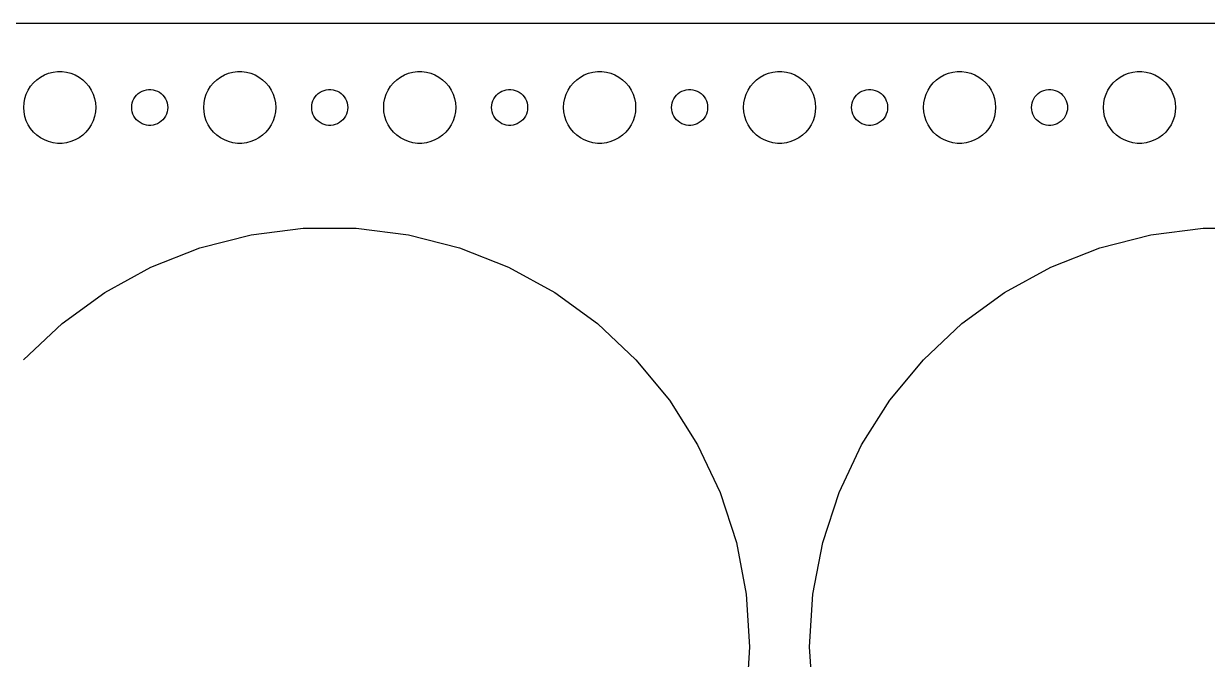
# Model space of a CAD drawing. Header units: metres. Extents: x -194 to 194, y 62 to 280.
# Drawn here: x -100.5 to -1.8, y 227 to 280 of the extents above; entities that cross this region are included whole.
import ezdxf

# ---------------------------------------------------------------- set-up
doc = ezdxf.new("R2010")
doc.units = ezdxf.units.M

msp = doc.modelspace()

# ---------------------------------------------------------------- linework, layer by layer
for p, q in [((189.814, 279.99), (-189.814, 279.99)), ((-99.6869, 275.054), (-99.4123, 275.312)), ((-99.4123, 275.312), (-99.1075, 275.533)), ((-99.1075, 275.533), (-98.7773, 275.714)), ((-98.7773, 275.714), (-98.427, 275.853)), ((-98.427, 275.853), (-98.0621, 275.947)), ((-98.0621, 275.947), (-97.6884, 275.994)), ((-97.6884, 275.994), (-97.3116, 275.994)), ((-97.3116, 275.994), (-96.9379, 275.947)), ((-96.9379, 275.947), (-96.573, 275.853)), ((-96.573, 275.853), (-96.2227, 275.714)), ((-96.2227, 275.714), (-95.8925, 275.533)), ((-95.8925, 275.533), (-95.5877, 275.312)), ((-95.5877, 275.312), (-95.3131, 275.054)), ((-84.6869, 275.054), (-84.4123, 275.312)), ((-84.4123, 275.312), (-84.1075, 275.533)), ((-84.1075, 275.533), (-83.7773, 275.714)), ((-83.7773, 275.714), (-83.427, 275.853)), ((-83.427, 275.853), (-83.0621, 275.947)), ((-83.0621, 275.947), (-82.6884, 275.994)), ((-82.6884, 275.994), (-82.3116, 275.994)), ((-82.3116, 275.994), (-81.9379, 275.947)), ((-81.9379, 275.947), (-81.573, 275.853)), ((-81.573, 275.853), (-81.2227, 275.714)), ((-81.2227, 275.714), (-80.8925, 275.533)), ((-80.8925, 275.533), (-80.5877, 275.312)), ((-80.5877, 275.312), (-80.3131, 275.054)), ((-69.6869, 275.054), (-69.4123, 275.312)), ((-69.4123, 275.312), (-69.1075, 275.533)), ((-69.1075, 275.533), (-68.7773, 275.714)), ((-68.7773, 275.714), (-68.427, 275.853)), ((-68.427, 275.853), (-68.0621, 275.947)), ((-68.0621, 275.947), (-67.6884, 275.994)), ((-67.6884, 275.994), (-67.3116, 275.994)), ((-67.3116, 275.994), (-66.9379, 275.947)), ((-66.9379, 275.947), (-66.573, 275.853)), ((-66.573, 275.853), (-66.2227, 275.714)), ((-66.2227, 275.714), (-65.8925, 275.533)), ((-65.8925, 275.533), (-65.5877, 275.312)), ((-65.5877, 275.312), (-65.3131, 275.054)), ((-54.6869, 275.054), (-54.4123, 275.312)), ((-54.4123, 275.312), (-54.1075, 275.533)), ((-54.1075, 275.533), (-53.7773, 275.714)), ((-53.7773, 275.714), (-53.427, 275.853)), ((-53.427, 275.853), (-53.0621, 275.947)), ((-53.0621, 275.947), (-52.6884, 275.994)), ((-52.6884, 275.994), (-52.3116, 275.994)), ((-52.3116, 275.994), (-51.9379, 275.947)), ((-51.9379, 275.947), (-51.5729, 275.853)), ((-51.5729, 275.853), (-51.2227, 275.714)), ((-51.2227, 275.714), (-50.8925, 275.533)), ((-50.8925, 275.533), (-50.5877, 275.312)), ((-50.5877, 275.312), (-50.3131, 275.054)), ((-39.6869, 275.054), (-39.4123, 275.312)), ((-39.4123, 275.312), (-39.1075, 275.533)), ((-39.1075, 275.533), (-38.7773, 275.714)), ((-38.7773, 275.714), (-38.427, 275.853)), ((-38.427, 275.853), (-38.0621, 275.947)), ((-38.0621, 275.947), (-37.6884, 275.994)), ((-37.6884, 275.994), (-37.3116, 275.994)), ((-37.3116, 275.994), (-36.9379, 275.947)), ((-36.9379, 275.947), (-36.5729, 275.853)), ((-36.5729, 275.853), (-36.2227, 275.714)), ((-36.2227, 275.714), (-35.8925, 275.533)), ((-35.8925, 275.533), (-35.5877, 275.312)), ((-35.5877, 275.312), (-35.3131, 275.054)), ((-24.6869, 275.054), (-24.4123, 275.312)), ((-24.4123, 275.312), (-24.1075, 275.533)), ((-24.1075, 275.533), (-23.7773, 275.714)), ((-23.7773, 275.714), (-23.427, 275.853)), ((-23.427, 275.853), (-23.0621, 275.947)), ((-23.0621, 275.947), (-22.6884, 275.994)), ((-22.6884, 275.994), (-22.3116, 275.994)), ((-22.3116, 275.994), (-21.9379, 275.947)), ((-21.9379, 275.947), (-21.5729, 275.853)), ((-21.5729, 275.853), (-21.2227, 275.714)), ((-21.2227, 275.714), (-20.8925, 275.533)), ((-20.8925, 275.533), (-20.5877, 275.312)), ((-20.5877, 275.312), (-20.3131, 275.054)), ((-9.6869, 275.054), (-9.41226, 275.312)), ((-9.41226, 275.312), (-9.10747, 275.533)), ((-9.10747, 275.533), (-8.77733, 275.714)), ((-8.77733, 275.714), (-8.42705, 275.853)), ((-8.42705, 275.853), (-8.06213, 275.947)), ((-8.06213, 275.947), (-7.68837, 275.994)), ((-7.68837, 275.994), (-7.31161, 275.994)), ((-7.31161, 275.994), (-6.93785, 275.947)), ((-6.93785, 275.947), (-6.57294, 275.853)), ((-6.57294, 275.853), (-6.22266, 275.714)), ((-6.22266, 275.714), (-5.89252, 275.533)), ((-5.89252, 275.533), (-5.58772, 275.312)), ((-5.58772, 275.312), (-5.31308, 275.054)), ((-100.289, 274.104), (-100.129, 274.445)), ((-100.129, 274.445), (-99.927, 274.763)), ((-99.927, 274.763), (-99.6869, 275.054)), ((-95.3131, 275.054), (-95.073, 274.763)), ((-95.073, 274.763), (-94.8711, 274.445)), ((-94.8711, 274.445), (-94.7107, 274.104)), ((-90.8037, 274.266), (-90.6387, 274.357)), ((-90.6387, 274.357), (-90.4635, 274.427)), ((-90.4635, 274.427), (-90.2811, 274.473)), ((-90.2811, 274.473), (-90.0942, 274.497)), ((-90.0942, 274.497), (-89.9058, 274.497)), ((-89.9058, 274.497), (-89.7189, 274.473)), ((-89.7189, 274.473), (-89.5365, 274.427)), ((-89.5365, 274.427), (-89.3613, 274.357)), ((-89.3613, 274.357), (-89.1963, 274.266)), ((-85.2893, 274.104), (-85.1289, 274.445)), ((-85.1289, 274.445), (-84.927, 274.763)), ((-84.927, 274.763), (-84.6869, 275.054)), ((-80.3131, 275.054), (-80.073, 274.763)), ((-80.073, 274.763), (-79.8711, 274.445)), ((-79.8711, 274.445), (-79.7107, 274.104)), ((-75.8037, 274.266), (-75.6387, 274.357)), ((-75.6387, 274.357), (-75.4635, 274.427)), ((-75.4635, 274.427), (-75.2811, 274.473)), ((-75.2811, 274.473), (-75.0942, 274.497)), ((-75.0942, 274.497), (-74.9058, 274.497)), ((-74.9058, 274.497), (-74.7189, 274.473)), ((-74.7189, 274.473), (-74.5365, 274.427)), ((-74.5365, 274.427), (-74.3613, 274.357)), ((-74.3613, 274.357), (-74.1963, 274.266)), ((-70.2893, 274.104), (-70.1289, 274.445)), ((-70.1289, 274.445), (-69.927, 274.763)), ((-69.927, 274.763), (-69.6869, 275.054)), ((-65.3131, 275.054), (-65.073, 274.763)), ((-65.073, 274.763), (-64.8711, 274.445)), ((-64.8711, 274.445), (-64.7107, 274.104)), ((-60.8037, 274.266), (-60.6387, 274.357)), ((-60.6387, 274.357), (-60.4635, 274.427)), ((-60.4635, 274.427), (-60.2811, 274.473)), ((-60.2811, 274.473), (-60.0942, 274.497)), ((-60.0942, 274.497), (-59.9058, 274.497)), ((-59.9058, 274.497), (-59.7189, 274.473)), ((-59.7189, 274.473), (-59.5365, 274.427)), ((-59.5365, 274.427), (-59.3613, 274.357)), ((-59.3613, 274.357), (-59.1963, 274.266)), ((-55.2893, 274.104), (-55.1289, 274.445)), ((-55.1289, 274.445), (-54.927, 274.763)), ((-54.927, 274.763), (-54.6869, 275.054)), ((-50.3131, 275.054), (-50.0729, 274.763)), ((-50.0729, 274.763), (-49.8711, 274.445)), ((-49.8711, 274.445), (-49.7107, 274.104)), ((-45.8037, 274.266), (-45.6387, 274.357)), ((-45.6387, 274.357), (-45.4635, 274.427)), ((-45.4635, 274.427), (-45.2811, 274.473)), ((-45.2811, 274.473), (-45.0942, 274.497)), ((-45.0942, 274.497), (-44.9058, 274.497)), ((-44.9058, 274.497), (-44.7189, 274.473)), ((-44.7189, 274.473), (-44.5365, 274.427)), ((-44.5365, 274.427), (-44.3613, 274.357)), ((-44.3613, 274.357), (-44.1963, 274.266)), ((-40.2893, 274.104), (-40.1289, 274.445)), ((-40.1289, 274.445), (-39.927, 274.763)), ((-39.927, 274.763), (-39.6869, 275.054)), ((-35.3131, 275.054), (-35.0729, 274.763)), ((-35.0729, 274.763), (-34.8711, 274.445)), ((-34.8711, 274.445), (-34.7107, 274.104)), ((-30.8037, 274.266), (-30.6387, 274.357)), ((-30.6387, 274.357), (-30.4635, 274.427)), ((-30.4635, 274.427), (-30.2811, 274.473)), ((-30.2811, 274.473), (-30.0942, 274.497)), ((-30.0942, 274.497), (-29.9058, 274.497)), ((-29.9058, 274.497), (-29.7189, 274.473)), ((-29.7189, 274.473), (-29.5365, 274.427)), ((-29.5365, 274.427), (-29.3613, 274.357)), ((-29.3613, 274.357), (-29.1963, 274.266)), ((-25.2893, 274.104), (-25.1289, 274.445)), ((-25.1289, 274.445), (-24.927, 274.763)), ((-24.927, 274.763), (-24.6869, 275.054)), ((-20.3131, 275.054), (-20.0729, 274.763)), ((-20.0729, 274.763), (-19.8711, 274.445)), ((-19.8711, 274.445), (-19.7107, 274.104)), ((-15.8037, 274.266), (-15.6387, 274.357)), ((-15.6387, 274.357), (-15.4635, 274.427)), ((-15.4635, 274.427), (-15.2811, 274.473)), ((-15.2811, 274.473), (-15.0942, 274.497)), ((-15.0942, 274.497), (-14.9058, 274.497)), ((-14.9058, 274.497), (-14.7189, 274.473)), ((-14.7189, 274.473), (-14.5365, 274.427)), ((-14.5365, 274.427), (-14.3613, 274.357)), ((-14.3613, 274.357), (-14.1963, 274.266)), ((-10.2893, 274.104), (-10.1289, 274.445)), ((-10.1289, 274.445), (-9.92705, 274.763)), ((-9.92705, 274.763), (-9.6869, 275.054)), ((-5.31308, 275.054), (-5.07294, 274.763)), ((-5.07294, 274.763), (-4.87108, 274.445)), ((-4.87108, 274.445), (-4.71066, 274.104)), ((-100.5, 273), (-100.476, 273.376)), ((-100.476, 273.376), (-100.406, 273.746)), ((-100.406, 273.746), (-100.289, 274.104)), ((-94.7107, 274.104), (-94.5943, 273.746)), ((-94.5943, 273.746), (-94.5237, 273.376)), ((-94.5237, 273.376), (-94.5, 273)), ((-91.4882, 273.188), (-91.4529, 273.373)), ((-91.4529, 273.373), (-91.3947, 273.552)), ((-91.3947, 273.552), (-91.3145, 273.723)), ((-91.3145, 273.723), (-91.2135, 273.882)), ((-91.2135, 273.882), (-91.0934, 274.027)), ((-91.0934, 274.027), (-90.9561, 274.156)), ((-90.9561, 274.156), (-90.8037, 274.266)), ((-89.1963, 274.266), (-89.0439, 274.156)), ((-89.0439, 274.156), (-88.9065, 274.027)), ((-88.9065, 274.027), (-88.7865, 273.882)), ((-88.7865, 273.882), (-88.6855, 273.723)), ((-88.6855, 273.723), (-88.6053, 273.552)), ((-88.6053, 273.552), (-88.5471, 273.373)), ((-88.5471, 273.373), (-88.5118, 273.188)), ((-85.5, 273), (-85.4763, 273.376)), ((-85.4763, 273.376), (-85.4057, 273.746)), ((-85.4057, 273.746), (-85.2893, 274.104)), ((-79.7107, 274.104), (-79.5943, 273.746)), ((-79.5943, 273.746), (-79.5237, 273.376)), ((-79.5237, 273.376), (-79.5, 273)), ((-76.4882, 273.188), (-76.4529, 273.373)), ((-76.4529, 273.373), (-76.3947, 273.552)), ((-76.3947, 273.552), (-76.3145, 273.723)), ((-76.3145, 273.723), (-76.2135, 273.882)), ((-76.2135, 273.882), (-76.0934, 274.027)), ((-76.0934, 274.027), (-75.9561, 274.156)), ((-75.9561, 274.156), (-75.8037, 274.266)), ((-74.1963, 274.266), (-74.0439, 274.156)), ((-74.0439, 274.156), (-73.9065, 274.027)), ((-73.9065, 274.027), (-73.7865, 273.882)), ((-73.7865, 273.882), (-73.6855, 273.723)), ((-73.6855, 273.723), (-73.6053, 273.552)), ((-73.6053, 273.552), (-73.5471, 273.373)), ((-73.5471, 273.373), (-73.5118, 273.188)), ((-70.5, 273), (-70.4763, 273.376)), ((-70.4763, 273.376), (-70.4057, 273.746)), ((-70.4057, 273.746), (-70.2893, 274.104)), ((-64.7107, 274.104), (-64.5943, 273.746)), ((-64.5943, 273.746), (-64.5237, 273.376)), ((-64.5237, 273.376), (-64.5, 273)), ((-61.4882, 273.188), (-61.4529, 273.373)), ((-61.4529, 273.373), (-61.3947, 273.552)), ((-61.3947, 273.552), (-61.3145, 273.723)), ((-61.3145, 273.723), (-61.2135, 273.882)), ((-61.2135, 273.882), (-61.0934, 274.027)), ((-61.0934, 274.027), (-60.9561, 274.156)), ((-60.9561, 274.156), (-60.8037, 274.266)), ((-59.1963, 274.266), (-59.0439, 274.156)), ((-59.0439, 274.156), (-58.9065, 274.027)), ((-58.9065, 274.027), (-58.7865, 273.882)), ((-58.7865, 273.882), (-58.6855, 273.723)), ((-58.6855, 273.723), (-58.6053, 273.552)), ((-58.6053, 273.552), (-58.5471, 273.373)), ((-58.5471, 273.373), (-58.5118, 273.188)), ((-55.5, 273), (-55.4763, 273.376)), ((-55.4763, 273.376), (-55.4057, 273.746)), ((-55.4057, 273.746), (-55.2893, 274.104)), ((-49.7107, 274.104), (-49.5942, 273.746)), ((-49.5942, 273.746), (-49.5237, 273.376)), ((-49.5237, 273.376), (-49.5, 273)), ((-46.4882, 273.188), (-46.4529, 273.373)), ((-46.4529, 273.373), (-46.3947, 273.552)), ((-46.3947, 273.552), (-46.3145, 273.723)), ((-46.3145, 273.723), (-46.2135, 273.882)), ((-46.2135, 273.882), (-46.0934, 274.027)), ((-46.0934, 274.027), (-45.9561, 274.156)), ((-45.9561, 274.156), (-45.8037, 274.266)), ((-44.1963, 274.266), (-44.0439, 274.156)), ((-44.0439, 274.156), (-43.9065, 274.027)), ((-43.9065, 274.027), (-43.7865, 273.882)), ((-43.7865, 273.882), (-43.6855, 273.723)), ((-43.6855, 273.723), (-43.6053, 273.552)), ((-43.6053, 273.552), (-43.5471, 273.373)), ((-43.5471, 273.373), (-43.5118, 273.188)), ((-40.5, 273), (-40.4763, 273.376)), ((-40.4763, 273.376), (-40.4057, 273.746)), ((-40.4057, 273.746), (-40.2893, 274.104)), ((-34.7107, 274.104), (-34.5942, 273.746)), ((-34.5942, 273.746), (-34.5237, 273.376)), ((-34.5237, 273.376), (-34.5, 273)), ((-31.4882, 273.188), (-31.4529, 273.373)), ((-31.4529, 273.373), (-31.3947, 273.552)), ((-31.3947, 273.552), (-31.3145, 273.723)), ((-31.3145, 273.723), (-31.2135, 273.882)), ((-31.2135, 273.882), (-31.0934, 274.027)), ((-31.0934, 274.027), (-30.9561, 274.156)), ((-30.9561, 274.156), (-30.8037, 274.266)), ((-29.1963, 274.266), (-29.0439, 274.156)), ((-29.0439, 274.156), (-28.9065, 274.027)), ((-28.9065, 274.027), (-28.7865, 273.882)), ((-28.7865, 273.882), (-28.6855, 273.723)), ((-28.6855, 273.723), (-28.6053, 273.552)), ((-28.6053, 273.552), (-28.5471, 273.373)), ((-28.5471, 273.373), (-28.5118, 273.188)), ((-25.5, 273), (-25.4763, 273.376)), ((-25.4763, 273.376), (-25.4057, 273.746)), ((-25.4057, 273.746), (-25.2893, 274.104)), ((-19.7107, 274.104), (-19.5942, 273.746)), ((-19.5942, 273.746), (-19.5237, 273.376)), ((-19.5237, 273.376), (-19.5, 273)), ((-16.4882, 273.188), (-16.4529, 273.373)), ((-16.4529, 273.373), (-16.3947, 273.552)), ((-16.3947, 273.552), (-16.3145, 273.723)), ((-16.3145, 273.723), (-16.2135, 273.882)), ((-16.2135, 273.882), (-16.0934, 274.027)), ((-16.0934, 274.027), (-15.9561, 274.156)), ((-15.9561, 274.156), (-15.8037, 274.266)), ((-14.1963, 274.266), (-14.0439, 274.156)), ((-14.0439, 274.156), (-13.9065, 274.027)), ((-13.9065, 274.027), (-13.7865, 273.882)), ((-13.7865, 273.882), (-13.6855, 273.723)), ((-13.6855, 273.723), (-13.6053, 273.552)), ((-13.6053, 273.552), (-13.5471, 273.373)), ((-13.5471, 273.373), (-13.5118, 273.188)), ((-10.5, 273), (-10.4763, 273.376)), ((-10.4763, 273.376), (-10.4057, 273.746)), ((-10.4057, 273.746), (-10.2893, 274.104)), ((-4.71066, 274.104), (-4.59424, 273.746)), ((-4.59424, 273.746), (-4.52365, 273.376)), ((-4.52365, 273.376), (-4.5, 273)), ((-100.476, 272.624), (-100.5, 273)), ((-100.406, 272.254), (-100.476, 272.624)), ((-94.5237, 272.624), (-94.5943, 272.254)), ((-94.5, 273), (-94.5237, 272.624)), ((-91.5, 273), (-91.4882, 273.188)), ((-91.4882, 272.812), (-91.5, 273)), ((-91.4529, 272.627), (-91.4882, 272.812)), ((-91.3947, 272.448), (-91.4529, 272.627)), ((-91.3145, 272.277), (-91.3947, 272.448)), ((-88.6053, 272.448), (-88.6855, 272.277)), ((-88.5471, 272.627), (-88.6053, 272.448)), ((-88.5118, 272.812), (-88.5471, 272.627)), ((-88.5118, 273.188), (-88.5, 273)), ((-88.5, 273), (-88.5118, 272.812)), ((-85.4763, 272.624), (-85.5, 273)), ((-85.4057, 272.254), (-85.4763, 272.624)), ((-79.5237, 272.624), (-79.5943, 272.254)), ((-79.5, 273), (-79.5237, 272.624)), ((-76.5, 273), (-76.4882, 273.188)), ((-76.4882, 272.812), (-76.5, 273)), ((-76.4529, 272.627), (-76.4882, 272.812)), ((-76.3947, 272.448), (-76.4529, 272.627)), ((-76.3145, 272.277), (-76.3947, 272.448)), ((-73.6053, 272.448), (-73.6855, 272.277)), ((-73.5471, 272.627), (-73.6053, 272.448)), ((-73.5118, 272.812), (-73.5471, 272.627)), ((-73.5118, 273.188), (-73.5, 273)), ((-73.5, 273), (-73.5118, 272.812)), ((-70.4763, 272.624), (-70.5, 273)), ((-70.4057, 272.254), (-70.4763, 272.624)), ((-64.5237, 272.624), (-64.5943, 272.254)), ((-64.5, 273), (-64.5237, 272.624)), ((-61.5, 273), (-61.4882, 273.188)), ((-61.4882, 272.812), (-61.5, 273)), ((-61.4529, 272.627), (-61.4882, 272.812)), ((-61.3947, 272.448), (-61.4529, 272.627)), ((-61.3145, 272.277), (-61.3947, 272.448)), ((-58.6053, 272.448), (-58.6855, 272.277)), ((-58.5471, 272.627), (-58.6053, 272.448)), ((-58.5118, 272.812), (-58.5471, 272.627)), ((-58.5118, 273.188), (-58.5, 273)), ((-58.5, 273), (-58.5118, 272.812)), ((-55.4763, 272.624), (-55.5, 273)), ((-55.4057, 272.254), (-55.4763, 272.624)), ((-49.5237, 272.624), (-49.5942, 272.254)), ((-49.5, 273), (-49.5237, 272.624)), ((-46.5, 273), (-46.4882, 273.188)), ((-46.4882, 272.812), (-46.5, 273)), ((-46.4529, 272.627), (-46.4882, 272.812)), ((-46.3947, 272.448), (-46.4529, 272.627)), ((-46.3145, 272.277), (-46.3947, 272.448)), ((-43.6053, 272.448), (-43.6855, 272.277)), ((-43.5471, 272.627), (-43.6053, 272.448)), ((-43.5118, 272.812), (-43.5471, 272.627)), ((-43.5118, 273.188), (-43.5, 273)), ((-43.5, 273), (-43.5118, 272.812)), ((-40.4763, 272.624), (-40.5, 273)), ((-40.4057, 272.254), (-40.4763, 272.624)), ((-34.5237, 272.624), (-34.5942, 272.254)), ((-34.5, 273), (-34.5237, 272.624)), ((-31.5, 273), (-31.4882, 273.188)), ((-31.4882, 272.812), (-31.5, 273)), ((-31.4529, 272.627), (-31.4882, 272.812)), ((-31.3947, 272.448), (-31.4529, 272.627)), ((-31.3145, 272.277), (-31.3947, 272.448)), ((-28.6053, 272.448), (-28.6855, 272.277)), ((-28.5471, 272.627), (-28.6053, 272.448)), ((-28.5118, 272.812), (-28.5471, 272.627)), ((-28.5118, 273.188), (-28.5, 273)), ((-28.5, 273), (-28.5118, 272.812)), ((-25.4763, 272.624), (-25.5, 273)), ((-25.4057, 272.254), (-25.4763, 272.624)), ((-19.5237, 272.624), (-19.5942, 272.254)), ((-19.5, 273), (-19.5237, 272.624)), ((-16.5, 273), (-16.4882, 273.188)), ((-16.4882, 272.812), (-16.5, 273)), ((-16.4529, 272.627), (-16.4882, 272.812)), ((-16.3947, 272.448), (-16.4529, 272.627)), ((-16.3145, 272.277), (-16.3947, 272.448)), ((-13.6053, 272.448), (-13.6855, 272.277)), ((-13.5471, 272.627), (-13.6053, 272.448)), ((-13.5118, 272.812), (-13.5471, 272.627)), ((-13.5118, 273.188), (-13.5, 273)), ((-13.5, 273), (-13.5118, 272.812)), ((-10.4763, 272.624), (-10.5, 273)), ((-10.4057, 272.254), (-10.4763, 272.624)), ((-4.52365, 272.624), (-4.59424, 272.254)), ((-4.5, 273), (-4.52365, 272.624)), ((-100.289, 271.896), (-100.406, 272.254)), ((-100.129, 271.555), (-100.289, 271.896)), ((-99.927, 271.237), (-100.129, 271.555)), ((-94.8711, 271.555), (-95.073, 271.237)), ((-94.7107, 271.896), (-94.8711, 271.555)), ((-94.5943, 272.254), (-94.7107, 271.896)), ((-91.2135, 272.118), (-91.3145, 272.277)), ((-91.0934, 271.973), (-91.2135, 272.118)), ((-90.9561, 271.844), (-91.0934, 271.973)), ((-90.8037, 271.734), (-90.9561, 271.844)), ((-90.6387, 271.643), (-90.8037, 271.734)), ((-90.4635, 271.573), (-90.6387, 271.643)), ((-90.2811, 271.527), (-90.4635, 271.573)), ((-90.0942, 271.503), (-90.2811, 271.527)), ((-89.9058, 271.503), (-90.0942, 271.503)), ((-89.7189, 271.527), (-89.9058, 271.503)), ((-89.5365, 271.573), (-89.7189, 271.527)), ((-89.3613, 271.643), (-89.5365, 271.573)), ((-89.1963, 271.734), (-89.3613, 271.643)), ((-89.0439, 271.844), (-89.1963, 271.734)), ((-88.9065, 271.973), (-89.0439, 271.844)), ((-88.7865, 272.118), (-88.9065, 271.973)), ((-88.6855, 272.277), (-88.7865, 272.118)), ((-85.2893, 271.896), (-85.4057, 272.254)), ((-85.1289, 271.555), (-85.2893, 271.896)), ((-84.927, 271.237), (-85.1289, 271.555)), ((-79.8711, 271.555), (-80.073, 271.237)), ((-79.7107, 271.896), (-79.8711, 271.555)), ((-79.5943, 272.254), (-79.7107, 271.896)), ((-76.2135, 272.118), (-76.3145, 272.277)), ((-76.0934, 271.973), (-76.2135, 272.118)), ((-75.9561, 271.844), (-76.0934, 271.973)), ((-75.8037, 271.734), (-75.9561, 271.844)), ((-75.6387, 271.643), (-75.8037, 271.734)), ((-75.4635, 271.573), (-75.6387, 271.643)), ((-75.2811, 271.527), (-75.4635, 271.573)), ((-75.0942, 271.503), (-75.2811, 271.527)), ((-74.9058, 271.503), (-75.0942, 271.503)), ((-74.7189, 271.527), (-74.9058, 271.503)), ((-74.5365, 271.573), (-74.7189, 271.527)), ((-74.3613, 271.643), (-74.5365, 271.573)), ((-74.1963, 271.734), (-74.3613, 271.643)), ((-74.0439, 271.844), (-74.1963, 271.734)), ((-73.9065, 271.973), (-74.0439, 271.844)), ((-73.7865, 272.118), (-73.9065, 271.973)), ((-73.6855, 272.277), (-73.7865, 272.118)), ((-70.2893, 271.896), (-70.4057, 272.254)), ((-70.1289, 271.555), (-70.2893, 271.896)), ((-69.927, 271.237), (-70.1289, 271.555)), ((-64.8711, 271.555), (-65.073, 271.237)), ((-64.7107, 271.896), (-64.8711, 271.555)), ((-64.5943, 272.254), (-64.7107, 271.896)), ((-61.2135, 272.118), (-61.3145, 272.277)), ((-61.0934, 271.973), (-61.2135, 272.118)), ((-60.9561, 271.844), (-61.0934, 271.973)), ((-60.8037, 271.734), (-60.9561, 271.844)), ((-60.6387, 271.643), (-60.8037, 271.734)), ((-60.4635, 271.573), (-60.6387, 271.643)), ((-60.2811, 271.527), (-60.4635, 271.573)), ((-60.0942, 271.503), (-60.2811, 271.527)), ((-59.9058, 271.503), (-60.0942, 271.503)), ((-59.7189, 271.527), (-59.9058, 271.503)), ((-59.5365, 271.573), (-59.7189, 271.527)), ((-59.3613, 271.643), (-59.5365, 271.573)), ((-59.1963, 271.734), (-59.3613, 271.643)), ((-59.0439, 271.844), (-59.1963, 271.734)), ((-58.9065, 271.973), (-59.0439, 271.844)), ((-58.7865, 272.118), (-58.9065, 271.973)), ((-58.6855, 272.277), (-58.7865, 272.118)), ((-55.2893, 271.896), (-55.4057, 272.254)), ((-55.1289, 271.555), (-55.2893, 271.896)), ((-54.927, 271.237), (-55.1289, 271.555)), ((-49.8711, 271.555), (-50.0729, 271.237)), ((-49.7107, 271.896), (-49.8711, 271.555)), ((-49.5942, 272.254), (-49.7107, 271.896)), ((-46.2135, 272.118), (-46.3145, 272.277)), ((-46.0934, 271.973), (-46.2135, 272.118)), ((-45.9561, 271.844), (-46.0934, 271.973)), ((-45.8037, 271.734), (-45.9561, 271.844)), ((-45.6387, 271.643), (-45.8037, 271.734)), ((-45.4635, 271.573), (-45.6387, 271.643)), ((-45.2811, 271.527), (-45.4635, 271.573)), ((-45.0942, 271.503), (-45.2811, 271.527)), ((-44.9058, 271.503), (-45.0942, 271.503)), ((-44.7189, 271.527), (-44.9058, 271.503)), ((-44.5365, 271.573), (-44.7189, 271.527)), ((-44.3613, 271.643), (-44.5365, 271.573)), ((-44.1963, 271.734), (-44.3613, 271.643)), ((-44.0439, 271.844), (-44.1963, 271.734)), ((-43.9065, 271.973), (-44.0439, 271.844)), ((-43.7865, 272.118), (-43.9065, 271.973)), ((-43.6855, 272.277), (-43.7865, 272.118)), ((-40.2893, 271.896), (-40.4057, 272.254)), ((-40.1289, 271.555), (-40.2893, 271.896)), ((-39.927, 271.237), (-40.1289, 271.555)), ((-34.8711, 271.555), (-35.0729, 271.237)), ((-34.7107, 271.896), (-34.8711, 271.555)), ((-34.5942, 272.254), (-34.7107, 271.896)), ((-31.2135, 272.118), (-31.3145, 272.277)), ((-31.0934, 271.973), (-31.2135, 272.118)), ((-30.9561, 271.844), (-31.0934, 271.973)), ((-30.8037, 271.734), (-30.9561, 271.844)), ((-30.6387, 271.643), (-30.8037, 271.734)), ((-30.4635, 271.573), (-30.6387, 271.643)), ((-30.2811, 271.527), (-30.4635, 271.573)), ((-30.0942, 271.503), (-30.2811, 271.527)), ((-29.9058, 271.503), (-30.0942, 271.503)), ((-29.7189, 271.527), (-29.9058, 271.503)), ((-29.5365, 271.573), (-29.7189, 271.527)), ((-29.3613, 271.643), (-29.5365, 271.573)), ((-29.1963, 271.734), (-29.3613, 271.643)), ((-29.0439, 271.844), (-29.1963, 271.734)), ((-28.9065, 271.973), (-29.0439, 271.844)), ((-28.7865, 272.118), (-28.9065, 271.973)), ((-28.6855, 272.277), (-28.7865, 272.118)), ((-25.2893, 271.896), (-25.4057, 272.254)), ((-25.1289, 271.555), (-25.2893, 271.896)), ((-24.927, 271.237), (-25.1289, 271.555)), ((-19.8711, 271.555), (-20.0729, 271.237)), ((-19.7107, 271.896), (-19.8711, 271.555)), ((-19.5942, 272.254), (-19.7107, 271.896)), ((-16.2135, 272.118), (-16.3145, 272.277)), ((-16.0934, 271.973), (-16.2135, 272.118)), ((-15.9561, 271.844), (-16.0934, 271.973)), ((-15.8037, 271.734), (-15.9561, 271.844)), ((-15.6387, 271.643), (-15.8037, 271.734)), ((-15.4635, 271.573), (-15.6387, 271.643)), ((-15.2811, 271.527), (-15.4635, 271.573)), ((-15.0942, 271.503), (-15.2811, 271.527)), ((-14.9058, 271.503), (-15.0942, 271.503)), ((-14.7189, 271.527), (-14.9058, 271.503)), ((-14.5365, 271.573), (-14.7189, 271.527)), ((-14.3613, 271.643), (-14.5365, 271.573)), ((-14.1963, 271.734), (-14.3613, 271.643)), ((-14.0439, 271.844), (-14.1963, 271.734)), ((-13.9065, 271.973), (-14.0439, 271.844)), ((-13.7865, 272.118), (-13.9065, 271.973)), ((-13.6855, 272.277), (-13.7865, 272.118)), ((-10.2893, 271.896), (-10.4057, 272.254)), ((-10.1289, 271.555), (-10.2893, 271.896)), ((-9.92705, 271.237), (-10.1289, 271.555)), ((-4.87108, 271.555), (-5.07294, 271.237)), ((-4.71066, 271.896), (-4.87108, 271.555)), ((-4.59424, 272.254), (-4.71066, 271.896)), ((-99.6869, 270.946), (-99.927, 271.237)), ((-99.4123, 270.688), (-99.6869, 270.946)), ((-99.1075, 270.467), (-99.4123, 270.688)), ((-98.7773, 270.286), (-99.1075, 270.467)), ((-95.8925, 270.467), (-96.2227, 270.286)), ((-95.5877, 270.688), (-95.8925, 270.467)), ((-95.3131, 270.946), (-95.5877, 270.688)), ((-95.073, 271.237), (-95.3131, 270.946)), ((-84.6869, 270.946), (-84.927, 271.237)), ((-84.4123, 270.688), (-84.6869, 270.946)), ((-84.1075, 270.467), (-84.4123, 270.688)), ((-83.7773, 270.286), (-84.1075, 270.467)), ((-80.8925, 270.467), (-81.2227, 270.286)), ((-80.5877, 270.688), (-80.8925, 270.467)), ((-80.3131, 270.946), (-80.5877, 270.688)), ((-80.073, 271.237), (-80.3131, 270.946)), ((-69.6869, 270.946), (-69.927, 271.237)), ((-69.4123, 270.688), (-69.6869, 270.946)), ((-69.1075, 270.467), (-69.4123, 270.688)), ((-68.7773, 270.286), (-69.1075, 270.467)), ((-65.8925, 270.467), (-66.2227, 270.286)), ((-65.5877, 270.688), (-65.8925, 270.467)), ((-65.3131, 270.946), (-65.5877, 270.688)), ((-65.073, 271.237), (-65.3131, 270.946)), ((-54.6869, 270.946), (-54.927, 271.237)), ((-54.4123, 270.688), (-54.6869, 270.946)), ((-54.1075, 270.467), (-54.4123, 270.688)), ((-53.7773, 270.286), (-54.1075, 270.467)), ((-50.8925, 270.467), (-51.2227, 270.286)), ((-50.5877, 270.688), (-50.8925, 270.467)), ((-50.3131, 270.946), (-50.5877, 270.688)), ((-50.0729, 271.237), (-50.3131, 270.946)), ((-39.6869, 270.946), (-39.927, 271.237)), ((-39.4123, 270.688), (-39.6869, 270.946)), ((-39.1075, 270.467), (-39.4123, 270.688)), ((-38.7773, 270.286), (-39.1075, 270.467)), ((-35.8925, 270.467), (-36.2227, 270.286)), ((-35.5877, 270.688), (-35.8925, 270.467)), ((-35.3131, 270.946), (-35.5877, 270.688)), ((-35.0729, 271.237), (-35.3131, 270.946)), ((-24.6869, 270.946), (-24.927, 271.237)), ((-24.4123, 270.688), (-24.6869, 270.946)), ((-24.1075, 270.467), (-24.4123, 270.688)), ((-23.7773, 270.286), (-24.1075, 270.467)), ((-20.8925, 270.467), (-21.2227, 270.286)), ((-20.5877, 270.688), (-20.8925, 270.467)), ((-20.3131, 270.946), (-20.5877, 270.688)), ((-20.0729, 271.237), (-20.3131, 270.946)), ((-9.6869, 270.946), (-9.92705, 271.237)), ((-9.41226, 270.688), (-9.6869, 270.946)), ((-9.10747, 270.467), (-9.41226, 270.688)), ((-8.77733, 270.286), (-9.10747, 270.467)), ((-5.89252, 270.467), (-6.22266, 270.286)), ((-5.58772, 270.688), (-5.89252, 270.467)), ((-5.31308, 270.946), (-5.58772, 270.688)), ((-5.07294, 271.237), (-5.31308, 270.946)), ((-98.427, 270.147), (-98.7773, 270.286)), ((-98.0621, 270.053), (-98.427, 270.147)), ((-97.6884, 270.006), (-98.0621, 270.053)), ((-97.3116, 270.006), (-97.6884, 270.006)), ((-96.9379, 270.053), (-97.3116, 270.006)), ((-96.573, 270.147), (-96.9379, 270.053)), ((-96.2227, 270.286), (-96.573, 270.147)), ((-83.427, 270.147), (-83.7773, 270.286)), ((-83.0621, 270.053), (-83.427, 270.147)), ((-82.6884, 270.006), (-83.0621, 270.053)), ((-82.3116, 270.006), (-82.6884, 270.006)), ((-81.9379, 270.053), (-82.3116, 270.006)), ((-81.573, 270.147), (-81.9379, 270.053)), ((-81.2227, 270.286), (-81.573, 270.147)), ((-68.427, 270.147), (-68.7773, 270.286)), ((-68.0621, 270.053), (-68.427, 270.147)), ((-67.6884, 270.006), (-68.0621, 270.053)), ((-67.3116, 270.006), (-67.6884, 270.006)), ((-66.9379, 270.053), (-67.3116, 270.006)), ((-66.573, 270.147), (-66.9379, 270.053)), ((-66.2227, 270.286), (-66.573, 270.147)), ((-53.427, 270.147), (-53.7773, 270.286)), ((-53.0621, 270.053), (-53.427, 270.147)), ((-52.6884, 270.006), (-53.0621, 270.053)), ((-52.3116, 270.006), (-52.6884, 270.006)), ((-51.9379, 270.053), (-52.3116, 270.006)), ((-51.5729, 270.147), (-51.9379, 270.053)), ((-51.2227, 270.286), (-51.5729, 270.147)), ((-38.427, 270.147), (-38.7773, 270.286)), ((-38.0621, 270.053), (-38.427, 270.147)), ((-37.6884, 270.006), (-38.0621, 270.053)), ((-37.3116, 270.006), (-37.6884, 270.006)), ((-36.9379, 270.053), (-37.3116, 270.006)), ((-36.5729, 270.147), (-36.9379, 270.053)), ((-36.2227, 270.286), (-36.5729, 270.147)), ((-23.427, 270.147), (-23.7773, 270.286)), ((-23.0621, 270.053), (-23.427, 270.147)), ((-22.6884, 270.006), (-23.0621, 270.053)), ((-22.3116, 270.006), (-22.6884, 270.006)), ((-21.9379, 270.053), (-22.3116, 270.006)), ((-21.5729, 270.147), (-21.9379, 270.053)), ((-21.2227, 270.286), (-21.5729, 270.147)), ((-8.42705, 270.147), (-8.77733, 270.286)), ((-8.06213, 270.053), (-8.42705, 270.147)), ((-7.68837, 270.006), (-8.06213, 270.053)), ((-7.31161, 270.006), (-7.68837, 270.006)), ((-6.93785, 270.053), (-7.31161, 270.006)), ((-6.57294, 270.147), (-6.93785, 270.053)), ((-6.22266, 270.286), (-6.57294, 270.147)), ((-81.5583, 262.38), (-77.1977, 262.931)), ((-77.1977, 262.931), (-72.8023, 262.931)), ((-72.8023, 262.931), (-68.4417, 262.38)), ((-6.55833, 262.38), (-2.19766, 262.931)), ((-2.19766, 262.931), (2.19766, 262.931)), ((-85.8156, 261.287), (-81.5583, 262.38)), ((-68.4417, 262.38), (-64.1844, 261.287)), ((-10.8156, 261.287), (-6.55833, 262.38)), ((-89.9023, 259.669), (-85.8156, 261.287)), ((-64.1844, 261.287), (-60.0977, 259.669)), ((-14.9023, 259.669), (-10.8156, 261.287)), ((-93.7539, 257.551), (-89.9023, 259.669)), ((-60.0977, 259.669), (-56.2461, 257.551)), ((-18.7539, 257.551), (-14.9023, 259.669)), ((-97.3098, 254.968), (-93.7539, 257.551)), ((-56.2461, 257.551), (-52.6902, 254.968)), ((-22.3098, 254.968), (-18.7539, 257.551)), ((-100.514, 251.959), (-97.3098, 254.968)), ((-52.6902, 254.968), (-49.4861, 251.959)), ((-25.5139, 251.959), (-22.3098, 254.968)), ((-49.4861, 251.959), (-46.6844, 248.572)), ((-28.3156, 248.572), (-25.5139, 251.959)), ((-46.6844, 248.572), (-44.3293, 244.861)), ((-30.6707, 244.861), (-28.3156, 248.572)), ((-44.3293, 244.861), (-42.4578, 240.884)), ((-32.5422, 240.884), (-30.6707, 244.861)), ((-42.4578, 240.884), (-41.0996, 236.704)), ((-33.9004, 236.704), (-32.5422, 240.884)), ((-41.0996, 236.704), (-40.276, 232.387)), ((-34.724, 232.387), (-33.9004, 236.704)), ((-40.276, 232.387), (-40, 228)), ((-35, 228), (-34.724, 232.387)), ((-40, 228), (-40.276, 223.613)), ((-34.724, 223.613), (-35, 228))]:
    msp.add_line(p, q)

doc.saveas('drawing.dxf')
